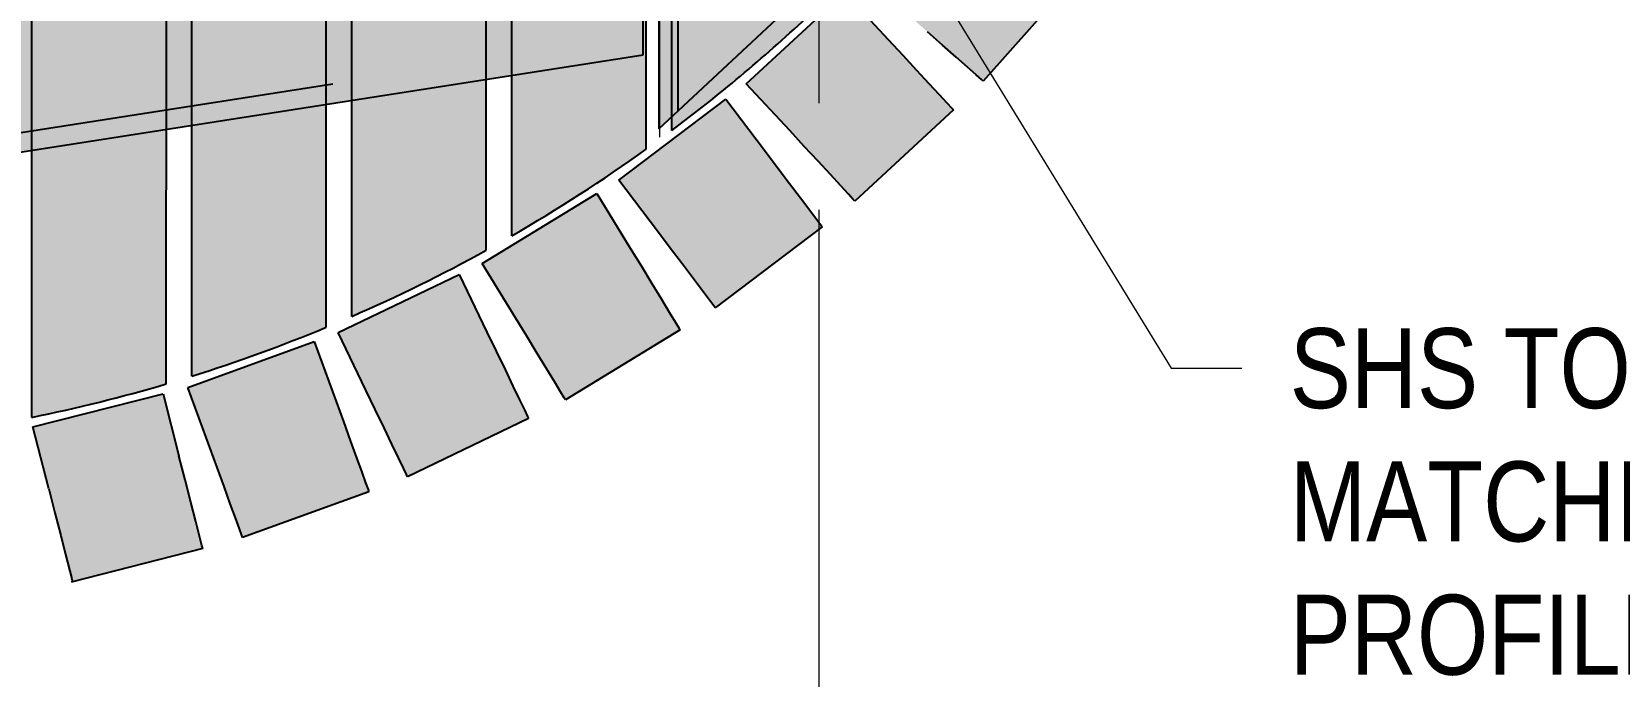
# Model space of a CAD drawing. Header units: metres. Extents: x 313 to 328, y 3 to 1212.
# Drawn here: x 315.5871 to 316.0834, y 1210.3048 to 1210.5063 of the extents above; entities that cross this region are included whole.
import ezdxf

# ---------------------------------------------------------------- set-up
doc = ezdxf.new("R2010")
doc.units = ezdxf.units.M
doc.linetypes.add('JacobsCenter', pattern=[0.015, 0.009, -0.0015, 0.003, -0.0015])
doc.linetypes.add('JacobsDash', pattern=[0.0045, 0.003, -0.0015])
doc.layers.get('Defpoints').update_dxf_attribs({"color": 41})
for name, color, linetype, lineweight in [('A-ANNO-DIMS', 7, 'Continuous', 9), ('A-DETL', 7, 'Continuous', 13), ('A-DETL-GENF', 7, 'Continuous', 9), ('A-GENM', 7, 'Continuous', 35), ('G-ANNO-TEXT', 7, 'Continuous', 9)]:
    doc.layers.add(name, color=color, linetype=linetype, lineweight=lineweight)
doc.styles.add('Arial Narrow_1', font='ARIALN.TTF', dxfattribs={"height": 0.025})
doc.dimstyles.new('Dimension_Standard_O__mm_', dxfattribs={"dimscale": 0.3048, "dimtxt": 0.025586, "dimasz": 0.082021, "dimexe": 0.07874, "dimexo": 0.049213, "dimgap": 0.049213, "dimtad": 1, "dimdec": 0, "dimlfac": 1000, "dimzin": 0, "dimdsep": 46, "dimtxsty": 'Arial Narrow_1', "dimsah": 1, "dimcen": 0.09, "dimaunit": 1, "dimadec": 4, "dimazin": 0, "dimtfac": 1, "dimtdec": 4, "dimtix": 1, "dimtmove": 0, "dimatfit": 3, "dimfxl": 1, "dimtvp": 1, "dimtfill": 1, "dimtolj": 1, "dimtzin": 0, "dimlwd": 18, "dimlwe": 18, "dimarcsym": 2})

# ---------------------------------------------------------------- blocks, each defined once
blk = doc.blocks.new('BR08_SEATING_NORTH 3 - BR08_SEATING_NORTH 3-5676583-DRG-2873241 - NORTHERN SCREEN POST - PLAN')
at = {"layer": 'A-GENM', "lineweight": 25, "true_color": 0xebe8e4}
for points in [[(315.58713, 1210.38575), (315.60825, 1210.39052), (315.62914, 1210.3962), (315.62922, 1210.77576), (315.58729, 1210.77578), (315.58727, 1210.7539), (315.58714, 1210.3962)], [(315.63714, 1210.39864), (315.65831, 1210.4058), (315.67914, 1210.4139), (315.67922, 1210.77574), (315.63729, 1210.77576), (315.63727, 1210.7539), (315.63714, 1210.4139)], [(315.68714, 1210.4173), (315.70839, 1210.42715), (315.72915, 1210.43797), (315.72923, 1210.77572), (315.68729, 1210.77574), (315.68727, 1210.7539), (315.68716, 1210.46054)], [(315.73715, 1210.44248), (315.7585, 1210.4555), (315.77916, 1210.46956), (315.77927, 1210.7757), (315.73729, 1210.77572), (315.73727, 1210.7539), (315.73716, 1210.46054)], [(315.78717, 1210.47542), (315.80866, 1210.49244), (315.82918, 1210.51061), (315.82927, 1210.77568), (315.78729, 1210.7757), (315.78727, 1210.7539), (315.78718, 1210.51061)], [(315.88459, 1210.49084), (315.9124, 1210.52226), (315.88994, 1210.54215), (315.86213, 1210.51073), (315.88402, 1210.49134)], [(315.82406, 1210.47538), (315.85487, 1210.50388), (315.84128, 1210.51856), (315.81048, 1210.49006), (315.81616, 1210.48392)], [(315.84444, 1210.45336), (315.87524, 1210.48186), (315.85487, 1210.50388), (315.82406, 1210.47538), (315.84393, 1210.45391)], [(315.78268, 1210.44397), (315.81616, 1210.46928), (315.8041, 1210.48524), (315.77062, 1210.45993), (315.77916, 1210.44862)], [(315.80076, 1210.42004), (315.83425, 1210.44535), (315.81616, 1210.46928), (315.78268, 1210.44397), (315.80031, 1210.42064)], [(315.73837, 1210.41683), (315.77421, 1210.43869), (315.76379, 1210.45577), (315.72795, 1210.4339), (315.73715, 1210.41882)], [(315.75399, 1210.39122), (315.78983, 1210.41308), (315.77421, 1210.43869), (315.73837, 1210.41683), (315.7536, 1210.39186)], [(315.69158, 1210.39421), (315.72942, 1210.41241), (315.72075, 1210.43043), (315.68291, 1210.41223), (315.69115, 1210.39511)], [(315.70459, 1210.36717), (315.74243, 1210.38538), (315.72942, 1210.41241), (315.69158, 1210.39421), (315.70426, 1210.36785)], [(315.64278, 1210.37633), (315.68224, 1210.3907), (315.6754, 1210.40949), (315.63594, 1210.39513), (315.63729, 1210.3914)], [(315.59244, 1210.36339), (315.63313, 1210.37377), (315.62819, 1210.39315), (315.58749, 1210.38277)], [(315.65304, 1210.34814), (315.6925, 1210.36251), (315.68224, 1210.3907), (315.64278, 1210.37633), (315.65278, 1210.34885)], [(315.59986, 1210.33432), (315.64055, 1210.3447), (315.63313, 1210.37377), (315.59244, 1210.36339), (315.5996, 1210.33531)]]:
    blk.add_hatch(color=254, dxfattribs=at).paths.add_polyline_path(points)
at = {"layer": 'A-GENM', "color": 254, "lineweight": 25, "true_color": 0xd4d4d4}
for p, q in [((315.58713, 1210.38575), (315.58728, 1210.77578)), ((315.62914, 1210.3962), (315.62928, 1210.77576)), ((315.63714, 1210.39864), (315.63728, 1210.77576)), ((315.67914, 1210.4139), (315.67928, 1210.77574)), ((315.68714, 1210.4173), (315.68728, 1210.77574)), ((315.72915, 1210.43797), (315.72928, 1210.77572)), ((315.73715, 1210.44248), (315.73728, 1210.77572)), ((315.77916, 1210.46956), (315.77928, 1210.7757)), ((315.78717, 1210.47542), (315.78728, 1210.7757)), ((315.9124, 1210.52226), (315.88459, 1210.49084)), ((315.81048, 1210.49006), (315.84128, 1210.51856)), ((315.84128, 1210.51856), (315.85487, 1210.50388)), ((315.85487, 1210.50388), (315.8594, 1210.49898)), ((315.87969, 1210.49518), (315.87613, 1210.49833)), ((315.86757, 1210.49015), (315.8708, 1210.48666)), ((315.88459, 1210.49084), (315.88402, 1210.49134)), ((315.77062, 1210.45993), (315.8041, 1210.48524)), ((315.8041, 1210.48524), (315.81616, 1210.46928)), ((315.82406, 1210.47538), (315.81048, 1210.49006)), ((315.87524, 1210.48186), (315.84444, 1210.45336)), ((315.87473, 1210.48241), (315.87524, 1210.48186)), ((315.8286, 1210.47048), (315.82406, 1210.47538)), ((315.81616, 1210.46928), (315.82019, 1210.46396)), ((315.84, 1210.45816), (315.83677, 1210.46165)), ((315.72795, 1210.4339), (315.76379, 1210.45577)), ((315.76379, 1210.45577), (315.77421, 1210.43869)), ((315.78268, 1210.44397), (315.77062, 1210.45993)), ((315.84242, 1210.45554), (315.84, 1210.45816)), ((315.84393, 1210.45391), (315.84242, 1210.45554)), ((315.82744, 1210.45436), (315.83031, 1210.45057)), ((315.83031, 1210.45057), (315.83246, 1210.44772)), ((315.84444, 1210.45336), (315.84393, 1210.45391)), ((315.83246, 1210.44772), (315.8338, 1210.44595)), ((315.8338, 1210.44595), (315.83425, 1210.44535)), ((315.7867, 1210.43865), (315.78268, 1210.44397)), ((315.83425, 1210.44535), (315.80076, 1210.42004)), ((315.77421, 1210.43869), (315.77768, 1210.43299)), ((315.73837, 1210.41683), (315.72795, 1210.4339)), ((315.68291, 1210.41223), (315.72075, 1210.43043)), ((315.72075, 1210.43043), (315.72942, 1210.41241)), ((315.79682, 1210.42526), (315.79396, 1210.42905)), ((315.78395, 1210.42272), (315.78642, 1210.41867)), ((315.80076, 1210.42004), (315.80031, 1210.42064)), ((315.74185, 1210.41113), (315.73837, 1210.41683)), ((315.69158, 1210.39421), (315.68291, 1210.41223)), ((315.72942, 1210.41241), (315.73231, 1210.4064)), ((315.78983, 1210.41308), (315.75399, 1210.39122)), ((315.78944, 1210.41372), (315.78983, 1210.41308)), ((315.63594, 1210.39513), (315.6754, 1210.40949)), ((315.6754, 1210.40949), (315.68224, 1210.3907)), ((315.75059, 1210.3968), (315.74811, 1210.40086)), ((315.75245, 1210.39375), (315.75059, 1210.3968)), ((315.58749, 1210.38277), (315.62819, 1210.39315)), ((315.62819, 1210.39315), (315.63313, 1210.37377)), ((315.64278, 1210.37633), (315.63594, 1210.39513)), ((315.69448, 1210.38819), (315.69158, 1210.39421)), ((315.73753, 1210.39555), (315.73959, 1210.39127)), ((315.73959, 1210.39127), (315.74114, 1210.38805)), ((315.7536, 1210.39186), (315.75245, 1210.39375)), ((315.75399, 1210.39122), (315.7536, 1210.39186)), ((315.68224, 1210.3907), (315.68452, 1210.38443)), ((315.74114, 1210.38805), (315.7421, 1210.38606)), ((315.7421, 1210.38606), (315.74243, 1210.38538)), ((315.59244, 1210.36339), (315.58749, 1210.38277)), ((315.74243, 1210.38538), (315.70459, 1210.36717)), ((315.64506, 1210.37006), (315.64278, 1210.37633)), ((315.70175, 1210.37307), (315.69969, 1210.37735)), ((315.63505, 1210.36625), (315.63313, 1210.37377)), ((315.68864, 1210.37312), (315.69026, 1210.36866)), ((315.7033, 1210.36985), (315.70175, 1210.37307)), ((315.63684, 1210.35924), (315.63505, 1210.36625)), ((315.70426, 1210.36785), (315.7033, 1210.36985)), ((315.70459, 1210.36717), (315.70426, 1210.36785)), ((315.59244, 1210.36339), (315.59436, 1210.35586)), ((315.6925, 1210.36251), (315.65304, 1210.34814)), ((315.69224, 1210.36322), (315.6925, 1210.36251)), ((315.63838, 1210.35322), (315.63684, 1210.35924)), ((315.6508, 1210.35429), (315.64918, 1210.35876)), ((315.59436, 1210.35586), (315.59615, 1210.34885)), ((315.6403, 1210.34569), (315.63838, 1210.35322)), ((315.65203, 1210.35094), (315.6508, 1210.35429)), ((315.59615, 1210.34885), (315.59768, 1210.34283)), ((315.65278, 1210.34885), (315.65203, 1210.35094)), ((315.65304, 1210.34814), (315.65278, 1210.34885)), ((315.59768, 1210.34283), (315.5996, 1210.33531)), ((315.64055, 1210.3447), (315.59944, 1210.33421)), ((315.64055, 1210.3447), (315.6403, 1210.34569)), ((315.5996, 1210.33531), (315.59986, 1210.33432))]:
    blk.add_line(p, q, dxfattribs=at)
at = {"layer": 'A-GENM', "color": 254, "lineweight": 25, "true_color": 0xd4d4d4, "flags": 128}
for points in [[(315.87613, 1210.49833), (315.87187, 1210.5021), (315.86713, 1210.50631)], [(315.8594, 1210.49898), (315.86371, 1210.49433), (315.86757, 1210.49015)], [(315.88402, 1210.49134), (315.88236, 1210.49281), (315.87969, 1210.49518)], [(315.8708, 1210.48666), (315.87323, 1210.48404), (315.87473, 1210.48241)], [(315.83677, 1210.46165), (315.83291, 1210.46582), (315.8286, 1210.47048)], [(315.82019, 1210.46396), (315.82401, 1210.4589), (315.82744, 1210.45436)], [(315.79396, 1210.42905), (315.79053, 1210.43359), (315.7867, 1210.43865)], [(315.77768, 1210.43299), (315.78099, 1210.42758), (315.78395, 1210.42272)], [(315.80031, 1210.42064), (315.79897, 1210.42241), (315.79682, 1210.42526)], [(315.78642, 1210.41867), (315.78828, 1210.41562), (315.78944, 1210.41372)], [(315.74811, 1210.40086), (315.74515, 1210.40571), (315.74185, 1210.41113)], [(315.73231, 1210.4064), (315.73506, 1210.40068), (315.73753, 1210.39555)], [(315.69969, 1210.37735), (315.69723, 1210.38248), (315.69448, 1210.38819)], [(315.68452, 1210.38443), (315.68669, 1210.37847), (315.68864, 1210.37312)], [(315.64918, 1210.35876), (315.64723, 1210.3641), (315.64506, 1210.37006)], [(315.69026, 1210.36866), (315.69148, 1210.3653), (315.69224, 1210.36322)]]:
    blk.add_lwpolyline(points, dxfattribs=at)
at = {"layer": 'A-GENM', "color": 254, "lineweight": 25, "true_color": 0xd4d4d4}
for start_param, end_param in [(2.214301, 2.324031), (2.094399, 2.194447), (1.982317, 2.07602), (1.875494, 1.964925), (1.77216, 1.858765)]:
    blk.add_ellipse((315.48731, 1210.87486), major_axis=(-0.5, 0.00018), ratio=0.998313, start_param=start_param, end_param=end_param, dxfattribs=at)
blk = doc.blocks.new('T2DPAA-T2D-C3S-DU-M3D-100304_rvt-1-DRG-2873241 - NORTHERN SCREEN POST - PLAN')
at = {"layer": 'A-GENM', "color": 254, "lineweight": 25, "true_color": 0xd4d4d4}
blk.add_blockref('BR08_SEATING_NORTH 3 - BR08_SEATING_NORTH 3-5676583-DRG-2873241 - NORTHERN SCREEN POST - PLAN', (0, 0), dxfattribs=at)
blk = doc.blocks.new('DIMBLOCK13-DRG-2873241 - NORTHERN SCREEN POST - PLAN')
at = {"layer": 'A-ANNO-DIMS', "color": 0, "lineweight": 18, "transparency": 16777216}
for p, q in [((315.83312, 1210.45059), (315.83312, 1210.05886)), ((315.13312, 1210.26411), (315.13312, 1210.05886)), ((315.15812, 1210.08286), (315.80812, 1210.08286))]:
    blk.add_line(p, q, dxfattribs=at)
at = {"layer": 'A-ANNO-DIMS', "color": 0, "transparency": 16777216}
for points in [[(315.15812, 1210.08703), (315.15812, 1210.07869), (315.13312, 1210.08286)], [(315.80812, 1210.08703), (315.80812, 1210.07869), (315.83312, 1210.08286)]]:
    blk.add_solid(points, dxfattribs=at)
at = {"layer": 'Defpoints', "color": 0, "transparency": 16777216}
for p in [(315.83312, 1210.46559), (315.13312, 1210.27911), (315.83312, 1210.08286)]:
    blk.add_point(p, dxfattribs=at)
at = {"layer": 'A-ANNO-DIMS', "color": 0, "lineweight": 18, "transparency": 16777216, "insert": (315.48312, 1210.11062), "char_height": 0.025, "width": 0.0570197, "attachment_point": 5, "style": 'Arial Narrow_1', "bg_fill": 3, "box_fill_scale": 1.1, "bg_fill_color": 256, "bg_fill_true_color": 13158600, "bg_fill_transparency": 0}
blk.add_mtext('\\A1;700', dxfattribs=at)

msp = doc.modelspace()

# ---------------------------------------------------------------- hatches: boundary and pattern name
at = {"layer": 'A-DETL-GENF', "true_color": 0xffffff}
h = msp.add_hatch(color=7, dxfattribs=at)
h.paths.add_polyline_path([(315.78313, 1210.476), (315.78717, 1210.47977), (315.78723, 1210.87424), (315.78313, 1210.87424), (315.78313, 1210.48524)])
h.paths.add_polyline_path([(315.82918, 1210.51895), (315.83718, 1210.52641), (315.83726, 1210.82824), (315.87829, 1210.82823), (315.87833, 1210.93271), (315.78833, 1210.93225), (315.78829, 1210.82826), (315.8293, 1210.82823), (315.8292, 1210.55833)])
h.paths.add_polyline_path([(315.8792, 1210.56559), (315.88313, 1210.56926), (315.88313, 1210.87425), (315.87932, 1210.87424), (315.87923, 1210.65612)])
h.paths.add_polyline_path([(315.78723, 1210.87426), (315.78723, 1210.87427), (315.78723, 1210.87426)])
h = msp.add_hatch(color=7, dxfattribs=at)
h.paths.add_polyline_path([(315.22914, 1210.41347), (315.23714, 1210.41472), (315.23713, 1210.51592), (315.22918, 1210.51468), (315.22916, 1210.46054)])
h.paths.add_polyline_path([(315.27915, 1210.42127), (315.28715, 1210.42252), (315.28713, 1210.52372), (315.27918, 1210.52248), (315.27916, 1210.46054)])
h.paths.add_polyline_path([(315.32915, 1210.42907), (315.33715, 1210.43031), (315.33713, 1210.53152), (315.32919, 1210.53028), (315.32916, 1210.46054)])
h.paths.add_polyline_path([(315.37915, 1210.43686), (315.38715, 1210.43811), (315.38713, 1210.53932), (315.37919, 1210.53808), (315.37916, 1210.46054)])
h.paths.add_polyline_path([(315.42915, 1210.44466), (315.43715, 1210.44591), (315.43713, 1210.54712), (315.42919, 1210.54588), (315.42916, 1210.46054)])
h.paths.add_polyline_path([(315.47916, 1210.45246), (315.48716, 1210.45371), (315.48713, 1210.55491), (315.47919, 1210.55368), (315.47916, 1210.46054)])
h.paths.add_polyline_path([(315.52916, 1210.46026), (315.53716, 1210.46151), (315.53713, 1210.56271), (315.5292, 1210.56147), (315.52916, 1210.46054)])
h.paths.add_polyline_path([(315.57916, 1210.46806), (315.58716, 1210.46931), (315.58713, 1210.57051), (315.5792, 1210.56927)])
h.paths.add_polyline_path([(315.62917, 1210.47586), (315.63717, 1210.4771), (315.63714, 1210.57831), (315.6292, 1210.57707)])
h.paths.add_polyline_path([(315.67917, 1210.48365), (315.68717, 1210.4849), (315.68714, 1210.58611), (315.67921, 1210.58487)])
h.paths.add_polyline_path([(315.72917, 1210.49145), (315.73717, 1210.4927), (315.73715, 1210.59391), (315.72921, 1210.59267)])

# ---------------------------------------------------------------- linework, layer by layer
at = {"layer": 'A-DETL', "linetype": 'JacobsCenter', "lineweight": 18}
msp.add_line((315.83312, 1210.98401), (315.83312, 1210.46559), dxfattribs=at)
at = {"layer": 'A-DETL', "lineweight": 25}
for p, q in [((315.78313, 1210.93222), (315.78313, 1210.476)), ((315.77821, 1210.4991), (315.77821, 1210.60031)), ((315.78313, 1210.476), (315.88313, 1210.56926)), ((315.18818, 1210.40708), (315.77821, 1210.4991))]:
    msp.add_line(p, q, dxfattribs=at)
at = {"layer": 'A-DETL', "linetype": 'JacobsDash', "lineweight": 25}
for p, q in [((315.78913, 1210.9302), (315.78913, 1210.4816)), ((315.18725, 1210.41301), (315.77728, 1210.50503))]:
    msp.add_line(p, q, dxfattribs=at)
at = {"layer": 'A-DETL', "color": 5, "lineweight": 9, "true_color": 0x0000ff}
msp.add_line((315.78332, 1210.91139), (315.78332, 1210.47339), dxfattribs=at)
at = {"layer": 'G-ANNO-TEXT'}
for p, q in [((315.85471, 1210.54567), (315.94333, 1210.40113)), ((315.94333, 1210.40113), (315.96541, 1210.40113))]:
    msp.add_line(p, q, dxfattribs=at)

# ---------------------------------------------------------------- block references
at = {"lineweight": 5}
msp.add_blockref('T2DPAA-T2D-C3S-DU-M3D-100304_rvt-1-DRG-2873241 - NORTHERN SCREEN POST - PLAN', (0, 0), dxfattribs=at)

# ---------------------------------------------------------------- next in the draw order: texts
at = {"layer": 'G-ANNO-TEXT', "char_height": 0.025, "attachment_point": 1, "style": 'Arial Narrow_1', "bg_fill": 3, "box_fill_scale": 1, "bg_fill_color": 256, "bg_fill_transparency": 0}
for s, insert in [('SHS TO BE CUT ', (315.98041, 1210.41363)), ('MATCHING SEATING ', (315.98041, 1210.37196)), ('PROFILE IN PLAN TYP', (315.98041, 1210.33029))]:
    msp.add_mtext(s, dxfattribs=dict(at, insert=insert))

# ---------------------------------------------------------------- next in the draw order: dimensions: what is measured, and where the dimension line sits
at = {"layer": 'A-ANNO-DIMS', "lineweight": 18}
dim = msp.add_linear_dim(base=(315.83312, 1210.08286), p1=(315.13312, 1210.27911), p2=(315.83312, 1210.46559), dimstyle='Dimension_Standard_O__mm_', override={"dimpost": '<>', "dimfxl": 0.724412}, dxfattribs=at)
dim.commit()
dim.dimension.update_dxf_attribs({"geometry": 'DIMBLOCK13-DRG-2873241 - NORTHERN SCREEN POST - PLAN', "text_midpoint": (315.48312, 1210.11062)})

doc.saveas('drawing.dxf')
